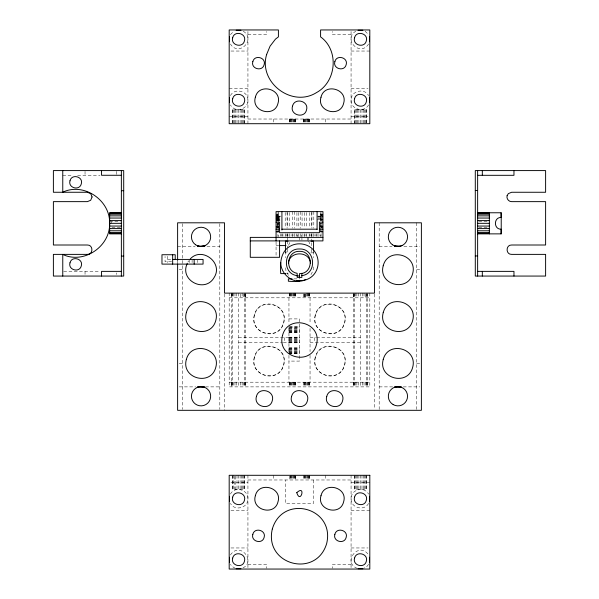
<?xml version="1.0" encoding="UTF-8"?>
<svg xmlns="http://www.w3.org/2000/svg" width="599" height="599" viewBox="0 0 599 599"><rect width="100%" height="100%" fill="white"/><g stroke="black" fill="none" stroke-linecap="round" stroke-linejoin="round"><path stroke-width="0.45" stroke-dasharray="3 2.25" d="M313.562 266.922L313.082 270.561L310.559 275.405M286.142 251.183L285.438 252.853L288.156 252.853M288.598 245.32L290.358 241.135M230.435 34.637L233.872 31.208M230.435 95.578C234.688 87.394 248.345 91.055 247.934 100.265C248.345 109.482 234.688 113.144 230.435 104.952M187.861 262.062L188.827 260.805M368.565 44.012C360.328 57.324 342.441 39.444 355.754 31.208M368.565 104.952C364.312 113.144 350.655 109.482 351.066 100.265C350.655 91.055 364.312 87.394 368.565 95.578M230.435 494.048C234.688 485.856 248.345 489.518 247.934 498.735C248.345 507.945 234.688 511.606 230.435 503.422M230.435 554.988C240.169 540.261 257.727 563.142 240.985 568.728M368.565 503.422C364.312 511.606 350.655 507.945 351.066 498.735C350.655 489.518 364.312 485.856 368.565 494.048M368.565 564.363L367.075 566.302L363.623 568.421M278.408 219.9L276.064 219.9L278.408 219.451L276.064 218.867L278.408 218.193L276.064 217.459L278.408 216.733L276.064 216.059L278.408 216.059L276.064 216.733L278.408 217.459L276.064 218.193L278.408 218.867L276.064 219.451L278.408 219.9L276.064 220.177L278.408 220.177L276.843 219.99M276.843 215.865L278.408 215.475L276.843 215.176M278.408 216.059L276.064 215.475L278.408 215.026L276.843 214.839M278.408 214.749L276.064 214.652L278.408 215.026M276.064 220.275L278.408 220.177M247.934 34.637L266.682 34.637L266.682 31.515M351.066 34.637L332.318 34.637L332.318 31.515M230.967 51.042L247.934 51.042M351.066 51.042L369.815 51.042M229.185 88.547L247.934 88.547M351.066 88.547L368.033 88.547M229.185 116.678L247.934 116.678M351.066 116.678L368.033 116.678M247.934 119.021L351.066 119.021M62.768 175.275L72.996 175.275M77.638 175.275L99.973 175.275M320.592 214.652L322.936 214.652M320.592 214.749L322.936 214.749M320.592 215.026L322.936 215.026M276.064 215.475L278.408 215.475M320.592 215.475L322.936 215.475M320.592 216.059L322.936 216.059M281.081 216.172L276.064 216.172L281.081 216.276M317.081 216.172L322.936 216.172M276.895 216.419L281.081 216.419M317.919 216.419L322.105 216.419M276.895 216.621L281.081 216.621M276.064 216.733L278.408 216.733M320.592 216.733L322.936 216.733M276.895 216.823L281.081 216.823M276.064 217.13L281.081 217.13M317.919 217.13L322.105 217.13M276.064 217.459L281.081 217.489M320.592 217.459L322.936 217.459M276.895 217.819L281.081 217.819M276.064 218.193L281.081 218.268M317.919 218.268L322.936 218.193M276.895 218.762L281.081 218.762M276.064 218.867L278.408 218.867M320.592 218.867L322.936 218.867M276.895 219.189L281.081 219.189M276.064 219.451L278.408 219.451M320.592 219.451L322.936 219.451M276.895 219.751L281.081 219.751M317.081 219.751L322.936 219.751M320.592 219.9L322.936 219.9M320.592 220.177L322.936 220.177M276.895 220.335L281.081 220.335M276.895 220.836L281.081 220.836M109.639 221.772L120.227 221.772M478.773 221.772L487.481 221.772M276.895 223.322L278.572 223.322M320.428 223.322L322.936 223.322M276.895 223.989L278.572 223.989M276.895 224.528L278.572 224.528M276.895 225.172L278.572 225.172M320.428 225.172L322.936 225.172M276.895 225.808L278.572 225.808M276.064 226.37L278.572 226.31M320.592 226.37L322.936 226.37M276.064 226.467L278.408 226.467M320.592 226.467L322.936 226.467M276.064 226.744L278.408 226.744M320.592 226.744L322.936 226.744M276.064 226.894L278.572 226.894M320.428 226.894L322.105 226.894M276.064 227.193L278.408 227.193M320.592 227.193L322.936 227.193M276.895 227.455L278.572 227.455M120.227 227.553L111.519 227.553L111.519 226.31M478.773 227.553L487.481 227.553M276.843 227.777L278.408 227.777M320.592 227.777L322.936 227.777M276.895 227.89L278.572 227.89M276.064 231.169L278.408 231.169M320.592 231.169L322.157 231.169M276.064 231.618L278.408 231.618M320.592 231.618L322.936 231.618M276.064 231.903L278.408 231.903M320.592 231.903L322.936 231.903M276.064 231.993L278.408 231.993M320.592 231.993L322.936 231.993M276.064 245.59L278.767 245.59M177.618 246.241L195.109 246.241M206.999 246.241L219.811 246.241M379.189 246.241L392.001 246.241M403.891 246.241L419.824 246.241M310.844 252.853L313.562 252.853L312.858 251.183M167.72 259.419L171.336 259.419M171.584 261.763L165.054 261.763L165.054 256.492M179.176 269.685L182.306 269.685M416.694 269.685L419.824 269.685M63.696 271.332L99.973 271.332M286.674 273.601L288.366 273.601M293.937 278.872L299.5 278.872M229.185 297.808L369.815 297.808M288.95 318.908L299.5 318.908L299.5 361.092L288.95 361.092M288.95 326.732L299.5 326.732M289.834 327.017L299.5 327.017M288.95 327.466L299.5 327.466M288.95 328.042L299.5 328.042M288.95 328.724L299.5 328.724M288.95 329.45L299.5 329.45M288.95 330.184L299.5 330.184M288.95 330.858L299.5 330.858M288.95 331.442L299.5 331.442M288.95 331.891L299.5 331.891M288.95 332.168L299.5 332.168M288.95 332.265L299.5 332.265M288.95 337.185L299.5 337.185M288.95 337.282L299.5 337.282M288.95 337.566L299.5 337.566M238.559 337.656L288.95 337.656M310.05 337.656L315.651 337.656M316.579 337.656L360.441 337.656M288.95 338.008L299.5 338.008M288.95 338.592L299.5 338.592M288.95 339.274L299.5 339.274M288.95 340L299.5 340M288.95 340.726L299.5 340.726M288.95 341.408L299.5 341.408M288.95 341.992L299.5 341.992M238.559 342.343L282.421 342.343M283.349 342.343L288.95 342.343M310.05 342.343L360.441 342.343M288.95 342.433L299.5 342.433M288.95 342.718L299.5 342.718M288.95 342.815L299.5 342.815M288.95 347.832L299.5 347.832M288.95 348.109L299.5 348.109M288.95 348.558L299.5 348.558M288.95 349.142L299.5 349.142M288.95 349.816L299.5 349.816M288.95 350.55L299.5 350.55M288.95 351.276L299.5 351.276M288.95 351.957L299.5 351.957M288.95 352.534L299.5 352.534M288.95 352.983L299.5 352.983M288.95 353.268L299.5 353.268M288.95 353.358L299.5 353.358M179.176 363.436L182.306 363.436M416.694 363.436L419.824 363.436M229.185 382.192L369.815 382.192M179.176 386.879L195.633 386.879M205.517 386.879L219.811 386.879M379.189 386.879L392.592 386.879M403.299 386.879L419.824 386.879M247.934 479.979L351.066 479.979M230.967 482.322L247.934 482.322M351.066 482.322L369.815 482.322M230.967 510.453L247.934 510.453M351.066 510.453L369.815 510.453M230.967 547.958L247.934 547.958M351.066 547.958L368.033 547.958M247.934 564.363L266.682 564.363L266.682 568.271M351.066 564.363L332.318 564.363L332.318 568.271M276.843 220.215L278.408 220.275M357.259 568.421C341.557 562.004 359.385 540.687 368.565 554.988M235.377 568.421L231.925 566.302L230.435 564.363M365.128 31.208L368.565 34.637M243.246 31.208C256.559 39.444 238.672 57.324 230.435 44.012M288.441 275.405L285.918 270.561L285.438 266.922M308.642 241.135L310.402 245.32M416.694 222.806L416.694 409.416M379.189 222.806L379.189 409.416M374.502 294.049L374.502 409.387M369.815 293.121L369.815 386.879L229.185 386.879L229.185 293.121M367.472 293.121L367.591 386.879M367.344 293.899L367.344 297.808M367.344 382.192L367.344 386.879M366.633 293.899L366.633 297.808M366.633 382.192L366.633 386.879M366.416 122.825L366.416 109.639L354.466 109.639L354.466 123.708M366.416 475.292L366.416 489.361L354.466 489.361L354.466 475.292M366.303 293.121L366.303 386.879M366.214 109.639L366.214 123.708M366.214 475.292L366.214 489.361M365.615 109.639L365.615 123.708M365.615 475.292L365.615 489.361M365.495 293.899L365.495 297.808M365.495 382.192L365.495 386.879M364.671 109.639L364.671 123.708M364.671 475.292L364.671 489.361M364.02 293.121L364.02 297.808M364.02 382.192L364.02 386.879M363.428 109.639L363.428 123.708M363.428 475.292L363.428 489.361M362.29 293.121L362.29 297.808M362.29 382.192L362.29 386.879M361.991 109.639L361.991 122.825M361.991 475.292L361.991 489.361M360.441 109.639L360.441 123.708M360.441 293.121L360.441 386.879M360.441 475.292L360.441 489.361M358.898 109.639L358.898 123.708M358.898 475.292L358.898 489.361M358.591 293.121L358.591 297.808M358.591 382.192L358.591 386.879M357.453 109.639L357.453 123.708M357.453 475.292L357.453 489.361M356.869 293.121L356.869 297.808M356.869 382.192L356.869 386.879M356.218 109.639L356.218 123.708M356.218 475.292L356.218 489.361M355.387 293.121L355.387 297.808M355.387 382.192L355.387 386.879M355.267 109.639L355.267 123.708M355.267 475.292L355.267 489.361M354.668 109.639L354.668 123.708M354.668 475.292L354.668 489.361M354.586 293.121L354.586 386.879M354.249 293.899L354.249 297.808M354.249 382.192L354.249 386.879M353.537 293.899L353.537 297.808M353.537 382.192L353.537 386.879M353.41 293.121L353.41 386.879M353.29 293.899L353.29 297.808M353.29 382.192L353.29 386.879M351.066 31.515L351.066 123.708M351.066 475.292L351.066 569.05M325.279 119.021L325.279 122.922M325.279 475.292L325.279 479.979M321.064 212.525L321.064 236.463M320.817 236.605L320.832 235.04L301.611 235.04L301.626 236.605M320.592 212.495L320.592 232.697M318.017 233.7L318.017 236.463M316.145 233.7L316.145 236.463M314.737 337.656L314.737 342.343M313.801 211.604L313.801 228.182M313.801 233.7L313.801 236.463M313.562 251.266L313.562 257.712M313.562 479.979L313.562 503.422L285.438 503.422L285.438 479.979M311.922 211.604L311.922 228.182M311.922 233.7L311.922 236.463M311.218 212.525L311.218 228.182M311.218 233.7L311.218 240.027M311.218 242.707L311.218 248.113M311.218 249.019L311.218 252.621M310.05 297.808L310.05 323.76M310.05 328.387L310.05 351.613M310.05 355.319L310.05 382.192M309.346 212.525L309.346 228.182M309.346 233.7L309.346 236.463M309.346 293.121L309.346 297.808M309.346 382.192L309.346 386.879M309.346 475.292L309.346 479.979M309.256 119.021L309.256 122.922M309.249 293.121L309.249 297.808M309.249 382.192L309.249 386.879M309.249 475.292L309.249 479.979M309.159 119.021L309.159 122.922M308.964 293.121L308.964 297.808M308.964 382.192L308.964 386.879M308.964 476.078L308.964 479.979M308.874 119.021L308.874 122.922M308.56 237.384L308.56 240.027M308.522 293.121L308.522 297.808M308.522 382.192L308.522 386.879M308.522 475.292L308.522 479.979M308.433 119.021L308.433 122.922M307.849 119.021L307.849 122.922M307.938 293.121L307.938 297.808M307.938 382.192L307.938 386.879M307.938 475.292L307.938 479.979M307.661 237.384L307.616 240.903M307.257 293.121L307.257 297.808M307.257 382.192L307.257 386.879M307.257 475.292L307.257 479.979M307.167 119.021L307.167 123.708M306.531 293.121L306.531 297.808M306.531 382.192L306.531 386.879M306.531 475.292L306.531 479.979M306.441 119.021L306.441 122.922M306.299 212.525L306.299 228.182M306.299 233.7L306.299 236.463M305.715 119.021L305.715 123.708M305.804 293.899L305.804 297.808M305.804 382.192L305.804 386.879M305.804 475.292L305.804 479.979M305.123 293.899L305.123 297.808M305.123 382.192L305.123 386.879M305.123 475.292L305.123 479.979M305.033 119.021L305.033 123.708M304.449 119.021L304.449 122.922M304.547 293.899L304.547 297.808M304.547 382.192L304.547 386.879M304.547 475.292L304.547 479.979M304.419 212.525L304.419 228.182M304.419 233.7L304.419 237.384M304.097 293.899L304.097 297.808M304.097 382.192L304.097 386.879M304.097 475.292L304.097 479.979M304.007 119.021L304.007 122.922M303.723 119.021L303.723 122.922M303.813 293.899L303.813 297.808M303.813 382.192L303.813 386.879M303.813 475.292L303.813 479.979M303.626 119.021L303.626 123.708M302.076 212.525L302.076 228.182M302.076 233.7L302.076 236.463M301.926 237.384L301.926 240.027M300.204 211.604L300.204 228.182M300.204 233.7L300.204 236.463M299.5 237.384L299.5 240.027M298.796 212.525L298.796 228.182M298.796 233.7L298.796 236.463M297.381 236.605L297.389 235.04L278.168 235.04L278.183 236.605M296.924 212.525L296.924 228.182M296.924 233.7L296.924 236.463M295.374 476.078L295.374 479.979M295.285 119.021L295.285 122.922M295.285 293.121L295.285 297.808M295.285 382.192L295.285 386.879M295.277 475.292L295.277 479.979M295.187 119.021L295.187 123.708M295.187 293.121L295.187 297.808M295.187 382.192L295.187 386.879M294.993 475.292L294.993 479.979M294.903 119.021L294.903 122.922M294.903 293.121L294.903 297.808M294.903 382.192L294.903 386.879M294.581 211.604L294.581 228.182M294.581 233.7L294.581 236.463M294.551 475.292L294.551 479.979M294.453 119.021L294.453 122.922M294.453 293.121L294.453 297.808M294.453 382.192L294.453 386.879M293.967 475.292L293.967 479.979M293.877 119.021L293.877 123.708M293.877 293.121L293.877 297.808M293.877 382.192L293.877 386.879M293.285 475.292L293.285 479.979M293.196 119.021L293.196 123.708M293.196 293.121L293.196 297.808M293.196 382.192L293.196 386.879M292.701 211.604L292.701 228.182M292.701 233.7L292.701 237.384M292.469 119.021L292.469 122.922M292.469 293.121L292.469 297.808M292.469 382.192L292.469 386.879M292.559 475.292L292.559 479.979M291.743 119.021L291.743 123.708M291.743 293.121L291.743 297.808M291.743 382.192L291.743 386.879M291.833 475.292L291.833 479.979M291.151 475.292L291.151 479.979M291.062 119.021L291.062 123.708M291.062 293.121L291.062 297.808M291.062 382.192L291.062 386.879M290.478 119.021L290.478 123.708M290.478 293.121L290.478 297.808M290.478 382.192L290.478 386.879M290.567 475.292L290.567 479.979M290.126 475.292L290.126 479.979M290.036 119.021L290.036 122.922M290.036 293.121L290.036 297.808M290.036 382.192L290.036 386.879M289.751 119.021L289.751 122.922M289.751 293.121L289.751 297.808M289.751 382.192L289.751 386.879M289.841 476.078L289.841 479.979M289.654 119.021L289.654 122.922M289.654 212.525L289.654 228.182M289.654 233.7L289.654 236.463M289.654 293.121L289.654 297.808M289.654 382.192L289.654 386.879M288.95 297.808L288.95 324.179M288.95 327.698L288.95 352.302M288.95 355.319L288.95 382.192M287.782 212.525L287.782 228.182M287.782 233.7L287.782 236.463M287.782 237.384L287.782 240.027M287.782 240.903L287.782 248.226M287.782 249.109L287.782 252.621M287.078 211.604L287.078 228.182M287.078 233.7L287.078 236.463M285.438 251.266L285.438 257.712M285.199 212.525L285.199 228.182M285.199 233.7L285.199 236.463M284.263 337.656L284.263 342.343M282.855 233.7L282.855 236.463M280.983 233.7L280.983 236.463M278.408 211.604L278.408 220.776M278.408 221.428L278.408 228.571M278.408 229.028L278.408 232.697M277.936 212.525L277.936 220.814M277.936 221.735L277.936 228.182M277.936 229.103L277.936 236.463M276.064 241.682L276.064 256.409M273.721 119.021L273.721 123.708M273.721 475.292L273.721 479.979M247.934 31.515L247.934 123.708M247.934 475.292L247.934 568.271M245.71 293.899L245.71 297.808M245.71 382.192L245.71 386.879M245.59 293.121L245.59 386.879M245.463 293.899L245.463 297.808M245.463 382.192L245.463 386.879M244.751 293.899L244.751 297.808M244.751 382.192L244.751 386.879M244.534 123.708L244.534 109.639L232.584 109.639L232.584 122.825M244.534 475.292L244.534 489.361L232.584 489.361L232.584 475.292M244.332 109.639L244.332 123.708M244.414 293.121L244.414 386.879M244.332 475.292L244.332 489.361M243.733 109.639L243.733 123.708M243.733 475.292L243.733 489.361M243.613 293.899L243.613 297.808M243.613 382.192L243.613 386.879M242.782 109.639L242.782 123.708M242.782 475.292L242.782 489.361M242.131 293.121L242.131 297.808M242.131 382.192L242.131 386.879M241.547 109.639L241.547 123.708M241.547 475.292L241.547 489.361M240.409 293.899L240.409 297.808M240.409 382.192L240.409 386.879M240.102 109.639L240.102 123.708M240.102 475.292L240.102 489.361M238.559 109.639L238.559 123.708M238.559 293.121L238.559 386.879M238.559 475.292L238.559 489.361M237.009 109.639L237.009 122.825M237.009 475.292L237.009 489.361M236.71 293.121L236.71 297.808M236.71 382.192L236.71 386.879M235.572 109.639L235.572 123.708M235.572 476.175L235.572 489.361M234.98 293.121L234.98 297.808M234.98 382.192L234.98 386.879M234.329 109.639L234.329 123.708M234.329 476.175L234.329 489.361M233.505 293.121L233.505 297.808M233.505 382.192L233.505 386.879M233.385 109.639L233.385 123.708M233.385 475.292L233.385 489.361M232.786 109.639L232.786 123.708M232.697 293.121L232.697 386.879M232.786 475.292L232.786 489.361M232.367 293.121L232.367 297.808M232.367 382.192L232.367 386.879M231.656 293.121L231.656 297.808M231.656 382.192L231.656 386.879M231.528 294.049L231.528 386.879M231.409 293.121L231.409 297.808M231.409 382.192L231.409 386.879M224.498 294.049L224.498 410.315M219.811 223.704L219.811 409.416M197.782 260.198L197.782 262.542M192.107 260.198L192.107 262.542M189.232 260.198L189.232 262.542M182.306 223.704L182.306 409.416M177.618 260.123L177.618 262.916M167.72 256.297L167.72 262.542M116.678 171.366L116.678 174.489M116.678 272.904L116.678 274.484M111.519 221.772L111.519 223.322M85.036 171.366L85.036 175.275M85.036 271.332L85.036 274.484M254.313 314.962C248.997 334.017 278.82 342.007 283.746 322.846C289.062 303.79 259.24 295.801 254.313 314.962M254.538 315.022C249.304 333.785 278.67 341.655 283.522 322.786C288.755 304.022 259.389 296.161 254.538 315.022M254.313 357.154C248.997 376.209 278.82 384.199 283.746 365.038C289.062 345.982 259.24 337.993 254.313 357.154M254.538 357.214C249.304 375.977 278.67 383.839 283.522 364.978C288.755 346.215 259.389 338.345 254.538 357.214M315.254 314.962C309.938 334.017 339.76 342.007 344.687 322.846C350.003 303.79 320.18 295.801 315.254 314.962M315.478 315.022C310.245 333.785 339.611 341.655 344.462 322.786C349.696 304.022 320.33 296.161 315.478 315.022M315.254 357.154C309.938 376.209 339.76 384.199 344.687 365.038C350.003 345.982 320.18 337.993 315.254 357.154M315.478 357.214C310.245 375.977 339.611 383.839 344.462 364.978C349.696 346.215 320.33 338.345 315.478 357.214"/><path stroke-width="0.9" d="M62.768 170.588L62.768 192.189C83.785 182.126 110.298 200.223 109.639 223.322C110.298 246.421 83.785 264.526 62.768 254.455L62.768 276.064M229.499 36.898L229.499 41.75M229.499 97.839L229.499 102.691M229.499 496.309L229.499 501.161M229.499 557.25L229.499 562.102M285.828 273.601L280.751 273.601C279.95 263.815 280.332 251.602 290.126 246.226C297.329 242.123 306.868 243.381 312.76 249.206C318.586 255.099 319.844 264.638 315.74 271.841C310.364 281.635 298.152 282.017 288.366 281.216L288.366 278.872L292.08 278.872M288.441 263.358C289.242 250.704 309.758 250.704 310.559 263.358M369.501 41.75L369.501 36.898M369.501 102.691L369.501 97.839M369.501 501.161L369.501 496.309M369.501 562.102L369.501 557.25M187.255 263.538C179.056 280.452 205.202 293.727 214.247 277.3C223.487 262.834 201.863 246.241 190.28 258.91M303.139 280.504L305.685 279.448M402.079 245.545L399.69 246.316L394.734 245.927M205.09 245.59L200.186 246.436L197.737 245.889M197.236 387.433A9.606 9.606 0 0 1 210.601 397.354A9.606 9.606 0 0 1 195.334 403.973A9.606 9.606 0 0 1 197.236 387.433L199.647 386.744L204.588 387.313M236.133 30.272L240.985 30.272M358.015 30.272L362.867 30.272M301.844 275.637C317.597 273.773 315.344 248.233 299.5 248.989C283.656 248.233 281.403 273.773 297.156 275.637M302.233 280.624L296.767 280.624M395.46 386.969L400.431 386.969M240.985 568.728L236.133 568.728M362.867 568.728L358.015 568.728M121.365 175.275L101.553 175.275L101.553 170.588M477.635 175.312L513.964 175.312L513.964 170.588M475.292 190.542L477.635 190.542M121.365 190.699L123.708 190.699M121.365 212.772L109.639 212.772L109.639 233.872L121.365 233.872M477.635 212.772L501.221 212.772L501.221 233.872L477.635 233.872M109.639 213.132L121.365 213.132M477.635 213.132L489.361 213.132M109.639 214.187L121.365 214.187M477.635 214.187L489.361 214.187M109.639 215.865L121.365 215.865M477.635 215.865L489.361 215.865M109.639 218.051L121.365 218.051M477.635 218.051L489.361 218.051M109.639 220.589L121.365 220.589M477.635 220.589L489.361 220.589M276.064 222.154L279.576 222.154L279.576 232.697L319.424 232.697L319.424 222.154L322.936 222.154M109.639 223.322L121.365 223.322M477.635 223.322L489.361 223.322M109.639 226.055L121.365 226.055M477.635 226.055L489.361 226.055M109.639 228.593L121.365 228.593M477.635 228.593L489.361 228.593M276.064 229.185L279.576 229.185M281.919 229.185L317.081 229.185M319.424 229.185L322.936 229.185M109.639 230.78L121.365 230.78M477.635 230.78L489.361 230.78M109.639 232.457L121.365 232.457M477.635 232.457L489.361 232.457M109.639 233.513L121.365 233.513M477.635 233.513L489.361 233.513M322.936 237.384L250.277 237.384L250.277 257.308L279.576 257.308L279.576 240.903M250.277 240.903L322.936 240.903L322.936 211.604L276.064 211.604L276.064 240.903M288.014 241.135L285.438 241.135L285.438 251.056M310.986 241.135L313.562 241.135L313.562 251.056M279.576 245.59L285.978 245.59M197.528 246.241L204.865 246.241M394.434 246.241L399.922 246.241M475.292 255.945L477.635 255.945M121.365 256.102L123.708 256.102M172.662 259.419L203.068 259.419L203.068 264.107L161.97 264.107L161.97 254.732L175.215 254.732L175.215 259.419M121.365 271.369L101.553 271.369L101.553 276.064M477.635 271.369L513.964 271.369L513.964 276.064M197.415 386.879L204.626 386.879M394.374 386.879L401.51 386.879M296.587 275.675L299.5 276.064M299.5 281.216C289.467 281.283 280.684 272.5 280.751 262.467M501.078 212.772L501.078 217.459C493.546 217.175 493.546 229.469 501.078 229.185L501.078 233.872M489.361 212.772L489.361 233.872M482.322 170.588L482.322 175.312M482.322 271.369L482.322 276.064M477.635 170.588L477.635 276.064M317.081 211.604L317.081 229.514M301.844 273.294L301.844 277.389L297.156 277.389L297.156 273.294C284.458 271.265 286.659 250.726 299.5 251.333C313.801 250.794 313.801 274.14 299.5 273.601L299.5 277.996M281.919 211.604L281.919 230.023M194.158 259.419L194.158 264.107M177.618 260.123L177.618 222.806L224.498 222.806L224.498 293.121L374.502 293.121L374.502 222.806L421.382 222.806L421.382 410.315L177.618 410.315L177.618 263.852M172.662 254.732L172.662 264.107M121.365 170.588L121.365 276.064M69.993 180.786C67.769 187.981 79.645 191.163 81.314 183.818C83.538 176.623 71.67 173.44 69.993 180.786M69.993 262.826C67.769 270.022 79.645 273.204 81.314 265.859C83.538 258.663 71.67 255.481 69.993 262.826M92.066 196.951L90.689 200.268L87.379 201.638L53.386 201.638L53.386 245.006L87.379 245.006C93.399 244.774 93.399 254.605 87.379 254.38L53.386 254.38L53.386 276.064L123.708 276.064L123.708 170.588L53.386 170.588L53.386 192.264L87.379 192.264L90.689 193.642L92.066 196.951M186.341 312.618C181.025 331.674 210.848 339.663 215.775 320.502C221.083 301.447 191.261 293.458 186.341 312.618M186.341 359.497C181.025 378.553 210.848 386.542 215.775 367.382C221.083 348.326 191.261 340.337 186.341 359.497M232.674 37.752C230.36 45.232 242.707 48.541 244.444 40.904C246.758 33.417 234.411 30.107 232.674 37.752M232.674 98.693C230.36 106.173 242.707 109.482 244.444 101.845C246.758 94.357 234.411 91.055 232.674 98.693M252.823 61.645C250.599 68.84 262.467 72.022 264.144 64.677C266.368 57.482 254.493 54.299 252.823 61.645M255.369 97.233C250.921 111.631 274.656 117.988 278.003 103.298C282.451 88.907 258.708 82.542 255.369 97.233M266.675 54.367C258.049 82.123 291.908 108.112 316.497 92.598C336.556 81.734 339.274 50.301 320.592 36.876L320.592 29.95L369.815 29.95L369.815 123.708L229.185 123.708L229.185 29.95L278.408 29.95L278.408 36.876L275.465 39.13L270.067 46.168L266.675 54.367M232.674 497.155C230.36 504.643 242.707 507.945 244.444 500.307C246.758 492.827 234.411 489.518 232.674 497.155M232.674 558.096C230.36 565.583 242.707 568.893 244.444 561.248C246.758 553.768 234.411 550.459 232.674 558.096M292.484 106.203C289.721 115.128 304.442 119.074 306.516 109.961C309.279 101.044 294.558 97.098 292.484 106.203M256.417 396.478C253.302 406.549 269.924 411.004 272.268 400.724C275.375 390.645 258.761 386.19 256.417 396.478M255.369 495.702C250.921 510.093 274.656 516.458 278.003 501.767C282.451 487.369 258.708 481.012 255.369 495.702M252.823 534.323C250.599 541.518 262.467 544.701 264.144 537.355C266.368 530.16 254.493 526.978 252.823 534.323M282.518 335.447C276.386 357.438 310.799 366.655 316.482 344.552C322.614 322.562 288.201 313.344 282.518 335.447M320.997 97.233C316.549 111.631 340.292 117.988 343.631 103.298C348.079 88.907 324.344 82.542 320.997 97.233M272.328 528.954C263.747 564.842 316.16 578.889 326.672 543.518C335.253 507.623 282.84 493.583 272.328 528.954M334.856 61.645C332.632 68.84 344.507 72.022 346.177 64.677C348.401 57.482 336.533 54.299 334.856 61.645M291.578 396.478C288.463 406.549 305.086 411.004 307.422 400.724C310.537 390.645 293.914 386.19 291.578 396.478M354.556 37.752C352.242 45.232 364.589 48.541 366.326 40.904C368.64 33.417 356.293 30.107 354.556 37.752M296.782 492.67C300.616 504.89 306.209 483.999 296.782 492.67M354.556 98.693C352.242 106.173 364.589 109.482 366.326 101.845C368.64 94.357 356.293 91.055 354.556 98.693M326.732 396.478C323.625 406.549 340.239 411.004 342.583 400.724C345.698 390.645 329.076 386.19 326.732 396.478M320.997 495.702C316.549 510.093 340.292 516.458 343.631 501.767C348.079 487.369 324.344 481.012 320.997 495.702M334.856 534.323C332.632 541.518 344.507 544.701 346.177 537.355C348.401 530.16 336.533 526.978 334.856 534.323M383.225 265.739C377.917 284.795 407.739 292.784 412.659 273.623C417.975 254.575 388.152 246.578 383.225 265.739M354.556 497.155C352.242 504.643 364.589 507.945 366.326 500.307C368.64 492.827 356.293 489.518 354.556 497.155M383.225 312.618C377.917 331.674 407.739 339.663 412.659 320.502C417.975 301.447 388.152 293.458 383.225 312.618M354.556 558.096C352.242 565.583 364.589 568.893 366.326 561.248C368.64 553.768 356.293 550.459 354.556 558.096M383.225 359.497C377.917 378.553 407.739 386.542 412.659 367.382C417.975 348.326 388.152 340.337 383.225 359.497M507.098 195.738C506.275 198.591 508.656 201.698 511.621 201.638L545.614 201.638L545.614 245.006L511.621 245.006C505.601 244.774 505.601 254.605 511.621 254.38L545.614 254.38L545.614 276.064L475.292 276.064L475.292 170.588L545.614 170.588L545.614 192.264L511.621 192.264L508.311 193.642L507.098 195.738M369.815 475.292L229.185 475.292L229.185 569.05L369.815 569.05L369.815 475.292M393.139 404.58A9.606 9.606 0 0 0 407.552 396.253A9.606 9.606 0 0 0 393.139 387.935A9.606 9.606 0 0 0 393.139 404.58M392.495 244.789A9.606 9.606 0 0 0 407.522 237.623A9.606 9.606 0 0 0 393.813 228.189A9.606 9.606 0 0 0 392.495 244.789M195.514 244.721A9.606 9.606 0 0 0 210.623 237.736A9.606 9.606 0 0 0 197.026 228.144A9.606 9.606 0 0 0 195.514 244.721"/></g></svg>
